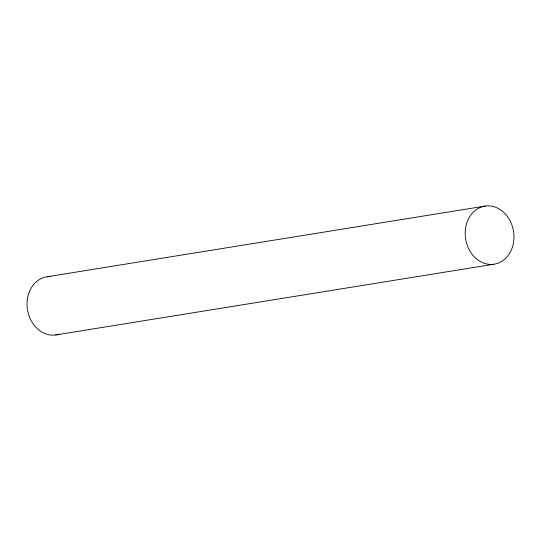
<?xml version="1.0" encoding="UTF-8"?>
<svg xmlns="http://www.w3.org/2000/svg" width="541" height="541" viewBox="0 0 541 541"><rect width="100%" height="100%" fill="white"/><g stroke="black" fill="none" stroke-linecap="round" stroke-linejoin="round"><path stroke-width="0.81" d="M47.182 276.762L485.318 206.04M55.682 334.96L493.818 264.238A29.41 24.25 80.8 0 0 508.242 217.698A29.41 24.25 80.8 0 0 466.64 223.48A29.41 24.25 80.8 0 0 493.818 264.238M59.057 334.189A29.41 24.25 80.8 0 1 27.408 309.195A29.41 24.25 80.8 0 1 50.644 276.579"/></g></svg>
